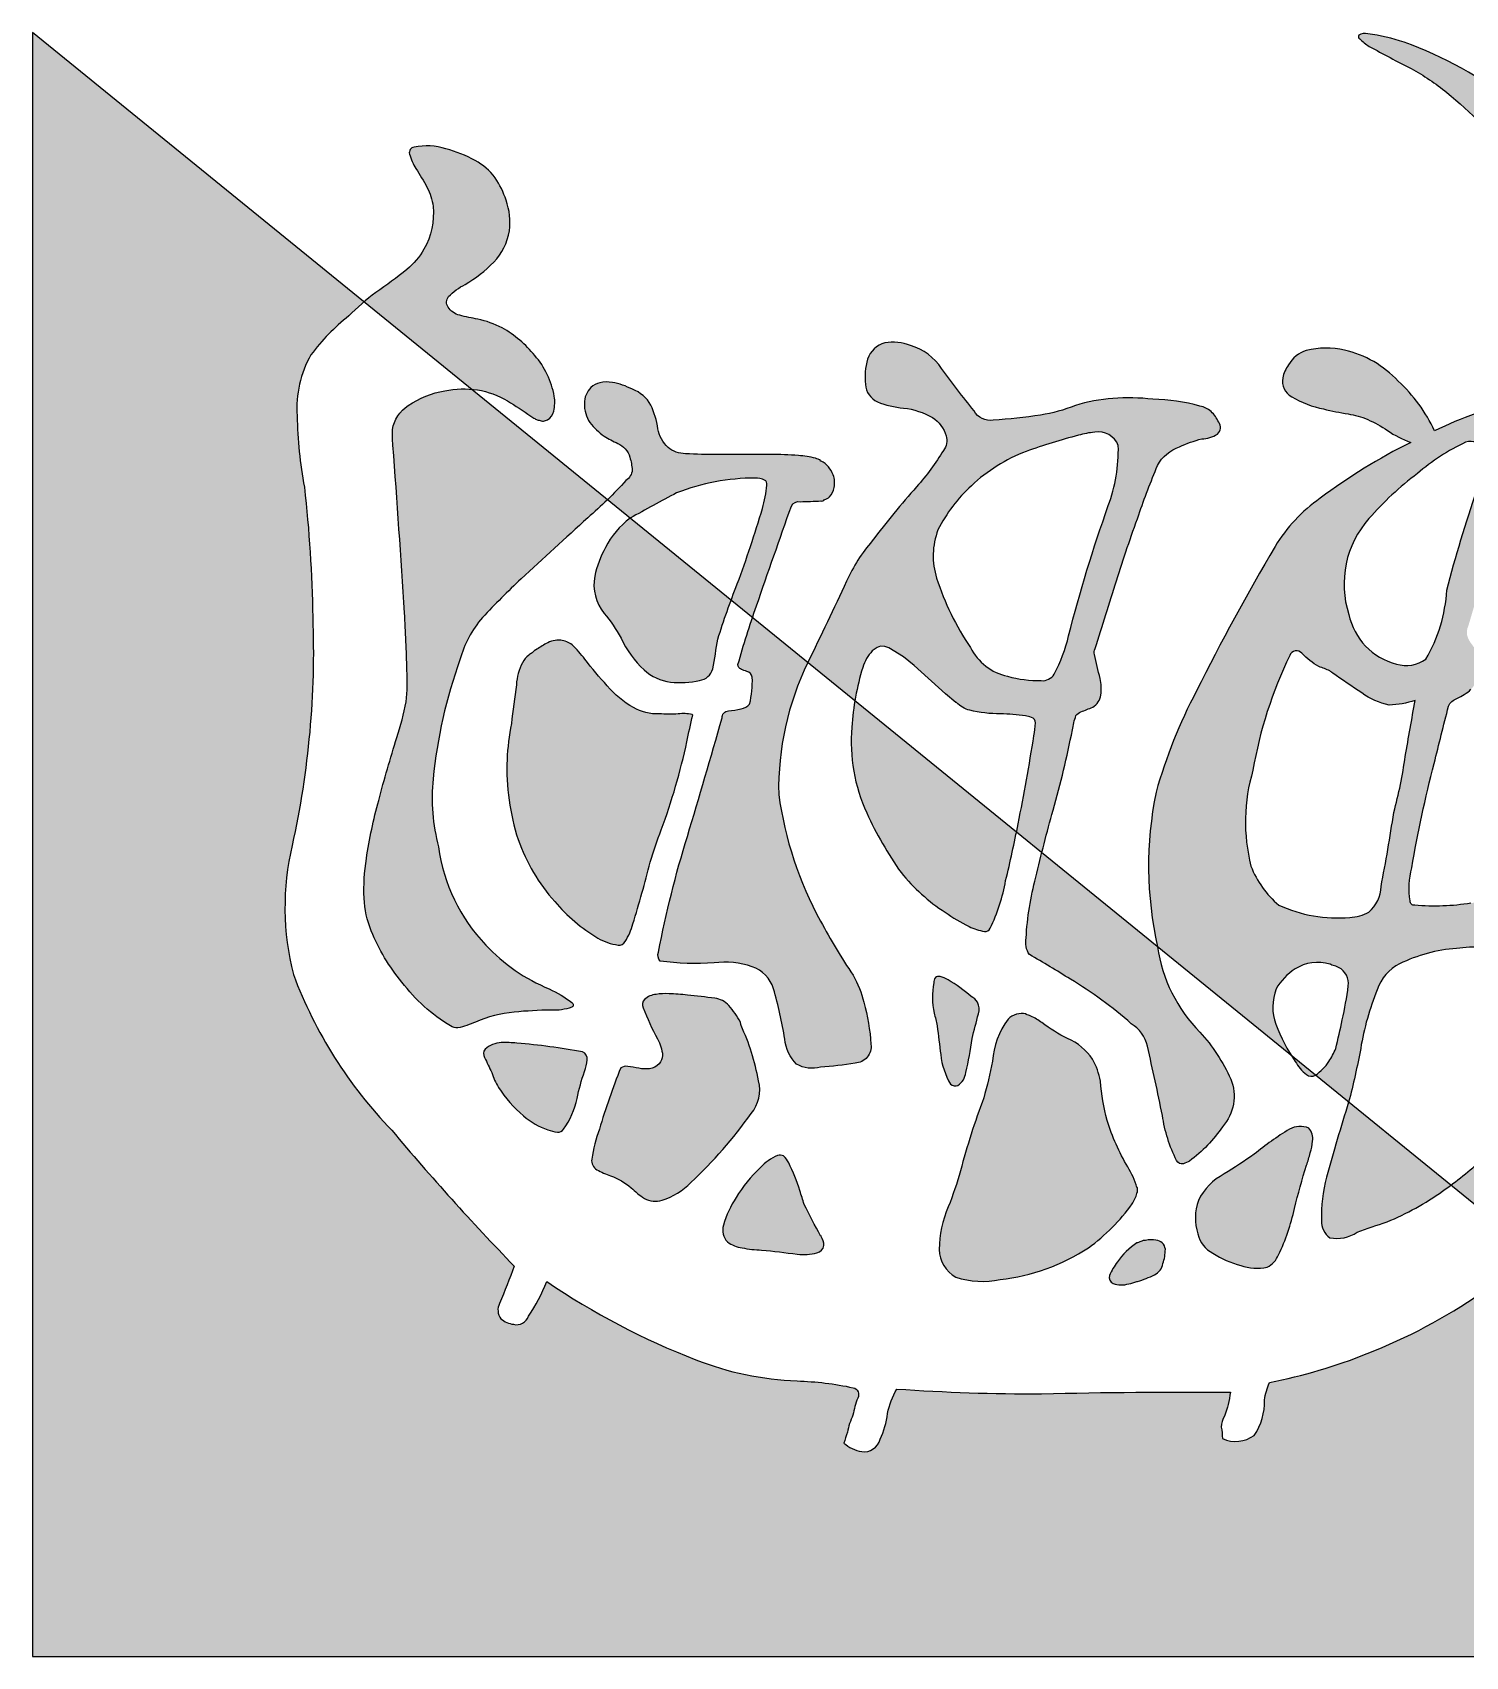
# Model space of a CAD drawing. Extents: x -336391 to 664021, y -458009 to -178412.
# Drawn here: x -118229 to -116334, y -327767 to -325620 of the extents above; entities that cross this region are included whole.
import ezdxf

# ---------------------------------------------------------------- set-up
doc = ezdxf.new("R2010")
doc.units = 0
doc.header["$LTSCALE"] = 1000
doc.header["$MEASUREMENT"] = 0
doc.layers.get('0').update_dxf_attribs({"linetype": 'CONTINUOUS'})

# ---------------------------------------------------------------- blocks, each defined once
blk = doc.blocks.new('TJAD_TK_LOGO')
for points in [[(0.30881, 0.23874, -0.055111), (0.29784, 0.21796, -0.399817), (0.28891, 0.21309, -0.15154), (0.28133, 0.2164, -0.301448), (0.28053, 0.2256, 0.010306), (0.2893, 0.24801, -0.01851), (0.21581, 0.32957, -0.103184), (0.1567, 0.4231, -0.120959), (0.15591, 0.5005, 0.063512), (0.16829, 0.63755, 0.024265), (0.16327, 0.7157, -0.039016), (0.15889, 0.75855, -0.148803), (0.16723, 0.79521, -0.063522), (0.18987, 0.8185, -0.021561), (0.19907, 0.82694), (0, 0.9887), (0, 0.01362), (1.2, 0.01362), (0.90146, 0.25621, -0.02734), (0.8698, 0.23178, -0.056811), (0.80151, 0.19546, -0.043653), (0.74279, 0.17808, 0.070224), (0.73982, 0.16763, -0.155586), (0.73364, 0.14639, -0.268078), (0.71452, 0.14446, 0.046034), (0.71379, 0.15138, -0.10837), (0.71572, 0.15799, 0.067272), (0.7193, 0.17228, 0.007869), (0.60595, 0.17138, -0.018474), (0.51903, 0.17421, 0.089356), (0.51345, 0.15953, -0.084297), (0.50899, 0.14409, -0.378712), (0.49792, 0.13661, -0.129516), (0.48718, 0.14176, 0.010082), (0.48935, 0.14827, -0.06366), (0.49267, 0.15853, -0.047427), (0.49601, 0.17002, 0.412458), (0.49282, 0.17498, 0.04646), (0.45909, 0.17906, -0.083304), (0.3984, 0.19177, -0.056916)], [(0.27751, 0.85143, 0.150805), (0.28636, 0.86957, 0.118181), (0.28441, 0.88799, 0.061251), (0.2779, 0.90147, 0.110829), (0.26583, 0.91177, 0.065976), (0.24825, 0.91883, 0.129921), (0.22866, 0.91972, 0.40681), (0.22638, 0.91568, 0.07663), (0.23027, 0.90699, -0.019502), (0.2369, 0.89583, -0.085799), (0.24059, 0.88429, -0.150999), (0.2351, 0.8585, -0.086307), (0.22482, 0.84645, -0.019332), (0.20624, 0.83258, 0.015742), (0.19907, 0.82694), (0.26358, 0.77452, -0.014783), (0.26722, 0.77416, -0.092021), (0.28522, 0.76746, -0.021612), (0.29918, 0.75832, 0.020501), (0.30164, 0.75688, -0.138406), (0.30203, 0.7565, -0.004327), (0.30424, 0.75585, 0.041521), (0.30683, 0.75531, 0.017006), (0.30936, 0.7562, 0.175362), (0.31267, 0.76017, 0.115175), (0.31332, 0.77033, 0.133458), (0.30164, 0.79475, 0.090138), (0.28204, 0.81134, 0.068529), (0.26743, 0.81655, -0.013934), (0.25656, 0.8189, -0.201719), (0.24956, 0.82386, -0.378426), (0.2504, 0.83067, -0.084166), (0.25976, 0.83735, 0.070184)], [(0.26358, 0.77452, 0.064867), (0.24764, 0.77356, 0.116531), (0.22564, 0.76465, 0.208218), (0.21612, 0.75027, 0.02194), (0.21639, 0.7413, -0.003556), (0.2234, 0.64021, -0.008585), (0.22488, 0.6059, -0.036626), (0.22439, 0.58687, -0.030322), (0.21876, 0.56539, 0.008639), (0.20789, 0.52766, 0.029199), (0.2005, 0.49266, 0.047639), (0.19913, 0.46887, 0.083135), (0.20315, 0.45005, 0.077424), (0.22183, 0.41851, 0.095524), (0.25141, 0.39201, 0.133345), (0.25545, 0.39098, 0.037671), (0.26604, 0.39454, -0.074764), (0.28922, 0.40054, -0.017227), (0.31149, 0.40175, 0.103318), (0.32378, 0.40341, 0.529251), (0.3243, 0.40595, 0.058891), (0.31031, 0.41444, -0.106556), (0.27218, 0.44078, -0.157893), (0.24386, 0.49967, -0.090292), (0.24061, 0.54064, -0.061166), (0.25669, 0.61208, -0.11155), (0.27017, 0.6374, -0.016825), (0.29343, 0.66062, -0.002917), (0.33345, 0.69727, 0.013927), (0.34524, 0.70817)], [(0.47364, 0.73138, 0.018572), (0.47324, 0.73138), (0.47324, 0.73177, 0.06936), (0.47026, 0.73301, 0.047212), (0.45997, 0.73467, 0.024282), (0.4431, 0.73524, -0.000753), (0.41152, 0.73527, -0.013374), (0.39207, 0.73577, -0.164458), (0.38166, 0.73956, -0.15617), (0.37553, 0.75078, 0.064833), (0.3714, 0.76502, 0.17195), (0.36026, 0.77445, 0.077232), (0.3482, 0.7786, 0.099365), (0.34071, 0.77841, 0.128164), (0.33538, 0.77557, 0.199677), (0.33139, 0.76596, 0.156287), (0.33478, 0.75448, 0.086381), (0.34338, 0.74635, 0.029794), (0.35144, 0.742, -0.218512), (0.3587, 0.73366, -0.050196), (0.36017, 0.72597, -0.223734), (0.35637, 0.71969, -0.013892), (0.34524, 0.70817), (0.3589, 0.69707, -0.00619), (0.3868, 0.71228, -0.093205), (0.43392, 0.72116, -0.103421), (0.43943, 0.72002, -0.384925), (0.44095, 0.71696, -0.045853), (0.43836, 0.70293, -0.014561), (0.42325, 0.65758, 0.006316), (0.41949, 0.64784), (0.43233, 0.63741, -0.003465), (0.43477, 0.64446, -0.002724), (0.45572, 0.70433, -0.338072), (0.4611, 0.70698, 0.005218), (0.47344, 0.70742, 0.309415), (0.47563, 0.7082, 0.132077), (0.4786, 0.70995, 0.147744), (0.48138, 0.71544, 0.135646), (0.48081, 0.72308, 0.18433)], [(0.75587, 0.3745, 0.010654), (0.75827, 0.37088, 0.091005), (0.76493, 0.36301, 0.311976), (0.77041, 0.3627)]]:
    blk.add_hatch(color=256).paths.add_polyline_path(points)
h = blk.add_hatch(color=256)
h.paths.add_polyline_path([(0.98153, 0.68792, -0.266995), (0.98813, 0.69093, -0.078548), (0.9944, 0.68874, -0.061401), (1.00138, 0.68467, -0.140506), (1.00722, 0.67556, -0.075077), (1.01003, 0.65327, -0.023792), (1.00836, 0.6201, 0.028581), (1.0066, 0.58471, 0.083513), (1.00864, 0.57165, 0.556873), (1.01421, 0.57089, 0.099876), (1.02756, 0.59631, 0.058859), (1.03485, 0.63327, 0.00868), (1.03644, 0.66024, -0.055868), (1.04534, 0.70969, 0.012909), (1.04885, 0.7191, 0.07627), (1.04822, 0.7339, 0.168287), (0.98312, 0.85603, 0.045812), (0.88953, 0.94607, 0.082299), (0.82362, 0.98292, 0.045024), (0.80189, 0.98789, 0.184323), (0.79642, 0.98715, 0.401214), (0.79695, 0.98491, 0.073894), (0.80272, 0.98033, 0.009968), (0.8278, 0.9671, -0.045085), (0.84926, 0.95264, -0.042435), (0.88951, 0.91327, -0.014659), (0.93263, 0.85945, -0.075958), (0.9793, 0.76654, 0.183281), (0.91893, 0.7042, 0.093166), (0.90534, 0.57742, 0.002645), (0.90486, 0.53878), (0.95013, 0.53878, -0.021718), (0.95089, 0.56136, -0.060902), (0.95146, 0.56342, -0.750169), (0.95342, 0.56331, -0.062141), (0.95602, 0.55848, -0.02804), (0.96202, 0.54063, -0.001207), (0.96254, 0.53878), (0.99875, 0.53878), (0.9978, 0.54178), (0.98642, 0.58089, -0.042759), (0.97107, 0.64831, -0.166183), (0.97571, 0.67999, -0.02967)])
h.paths.add_polyline_path([(0.92053, 0.74668, 0.337691), (0.92232, 0.75036, 0.234051), (0.91753, 0.7558, 0.085029), (0.89795, 0.76201, 0.109404), (0.86662, 0.75997, 0.027051), (0.84194, 0.74954, 0.096966), (0.82008, 0.77939, 0.147389), (0.78791, 0.79802, 0.110178), (0.76489, 0.79778, 0.193659), (0.75429, 0.78908, 0.105864), (0.75071, 0.78133, 0.322715), (0.75613, 0.77, 0.090222), (0.77528, 0.76266, 0.021428), (0.79001, 0.75965, -0.062248), (0.80177, 0.75632, -0.0489), (0.81361, 0.7497, 0.061445), (0.8276, 0.74258, 0.045204), (0.77322, 0.70902, 0.105153), (0.74613, 0.68006, 0.017534), (0.69896, 0.59333, 0.04727), (0.6765, 0.53878), (0.73106, 0.53878, -0.016538), (0.73288, 0.54572, -0.06987), (0.75491, 0.61468, -0.55525), (0.76226, 0.61595, 0.087068), (0.7725, 0.60804, 0.000587), (0.77903, 0.60542, 0.051645), (0.78073, 0.60412, 0.002312), (0.79818, 0.59213, 0.1078), (0.81474, 0.58486, 0.06971), (0.83018, 0.58762, -0.002349), (0.82427, 0.55401, -0.014725), (0.82174, 0.53878), (0.83889, 0.53878, -0.003665), (0.84166, 0.54984, -0.003176), (0.85029, 0.58417, -0.214328), (0.85535, 0.5888, 0.079005), (0.86378, 0.59434, 0.136284), (0.86891, 0.6041, 0.042038), (0.8698, 0.61006, 0.121208), (0.86854, 0.61485, 0.033156), (0.86369, 0.62212, -0.089896), (0.8614, 0.627, -0.153361), (0.86219, 0.63235, -0.00558), (0.87608, 0.67818, -0.02004), (0.89221, 0.72411, -0.10938), (0.89966, 0.73679, 0.024126), (0.91103, 0.74086, 0.094696)])
h.paths.add_polyline_path([(0.87086, 0.73654, -0.143663), (0.86737, 0.71407, 0.018808), (0.84927, 0.65381, -0.117601), (0.83672, 0.61238, -0.229986), (0.81907, 0.60951, -0.2857), (0.79045, 0.63932, -0.267121), (0.80254, 0.69681, -0.053371), (0.83161, 0.72385, -0.07094), (0.86058, 0.74263, -0.49062)], flags=16)
h = blk.add_hatch(color=256)
h.paths.add_polyline_path([(0.71231, 0.75474, 0.083086), (0.70775, 0.76113, 0.127732), (0.70105, 0.76438, 0.060999), (0.67272, 0.76847, 0.050289), (0.64876, 0.76895, 0.061315), (0.62626, 0.76472, -0.058239), (0.60533, 0.75898, -0.023274), (0.57689, 0.75591, -0.318074), (0.56537, 0.76155, -0.012807), (0.54594, 0.78699, 0.176594), (0.52729, 0.80068, 0.141446), (0.51177, 0.80231, 0.254042), (0.50146, 0.79258, 0.094349), (0.50017, 0.77737, 0.272202), (0.50735, 0.76686, 0.06938), (0.52305, 0.76321, -0.099001), (0.54048, 0.7575, -0.173209), (0.54859, 0.74674, -0.244282), (0.54702, 0.7377, -0.042049), (0.53093, 0.71594, 0.019533), (0.5043, 0.68347, 0.074328), (0.48889, 0.6592, -0.003717), (0.46557, 0.61039), (0.49384, 0.58742, -0.03259), (0.4985, 0.60731, -0.114709), (0.5043, 0.6174), (0.5072, 0.61949), (0.50912, 0.62019), (0.51176, 0.62006), (0.5142, 0.61928), (0.52307, 0.61377), (0.5294, 0.60854), (0.5482, 0.59153), (0.55446, 0.58648), (0.55487, 0.58648, 0.137325), (0.56278, 0.58171, 0.052206), (0.58124, 0.57954, -0.039081), (0.59627, 0.57837, -0.061234), (0.59984, 0.57749, -0.389955), (0.60223, 0.57411, -0.015439), (0.60137, 0.56646, -0.009793), (0.59185, 0.51352, -0.001555), (0.59086, 0.50859), (0.60608, 0.49622, -0.005675), (0.61285, 0.52176, 0.021764), (0.62441, 0.5699, -0.037231), (0.62655, 0.57851, -0.166808), (0.62959, 0.58077, 0.014415), (0.63662, 0.58366, 0.232872), (0.64151, 0.59091, 0.087887), (0.64103, 0.60088, 0.002273), (0.63776, 0.6149, -0.178357), (0.63811, 0.61878, -0.001216), (0.65094, 0.65955, -0.011476), (0.66433, 0.69914, -0.017032), (0.67558, 0.72876, -0.192629), (0.68878, 0.73991, -0.05264), (0.70213, 0.74467, 0.121865), (0.71153, 0.74752, 0.384919)])
h.paths.add_polyline_path([(0.59667, 0.73717, -0.021509), (0.62812, 0.74683, -0.053885), (0.63782, 0.74867, -0.363115), (0.65201, 0.74065, -0.093078), (0.64601, 0.70461, 0.023125), (0.62215, 0.62649, -0.067346), (0.61348, 0.60341, -0.278742), (0.60573, 0.59952, -0.067064), (0.58551, 0.60213, -0.223721), (0.56317, 0.61941, -0.070697), (0.54298, 0.66087, -0.171192), (0.54372, 0.69003, -0.090372), (0.5638, 0.71659, -0.097027)], flags=16)
h = blk.add_hatch(color=256)
h.paths.add_polyline_path([(0.41949, 0.64784), (0.3589, 0.69707, 0.122439), (0.34409, 0.67942, 0.077208), (0.33764, 0.66218, 0.221374), (0.34315, 0.64015, -0.044103), (0.3534, 0.62512, 0.092474), (0.36728, 0.60594, 0.149827), (0.38303, 0.59867, 0.078107), (0.40063, 0.59962, 0.300992), (0.40848, 0.60661, 0.003448), (0.41157, 0.62444, -0.014936)])
h.paths.add_polyline_path([(0.44808, 0.53122, -0.118411), (0.46557, 0.61039), (0.43233, 0.63741, 0.013731), (0.42363, 0.60913, 0.354128), (0.42552, 0.60656, 0.149403), (0.42546, 0.60619, -0.033756), (0.42898, 0.6051, -0.301225), (0.43223, 0.60156, -0.067966), (0.43064, 0.58533, -0.155357), (0.42546, 0.58262, -0.0383), (0.41755, 0.58134, 0.394404), (0.41409, 0.57711, -0.002997), (0.39326, 0.50605, 0.027314), (0.37589, 0.43656, 0.262389), (0.37689, 0.43116, 0.054171), (0.40932, 0.43007, -0.120269), (0.4322, 0.42777, -0.238212), (0.44497, 0.41454, -0.030328), (0.45179, 0.38432, 0.177342), (0.45886, 0.36921, 0.189169), (0.47324, 0.36741, 0.024901), (0.49406, 0.36988, 0.43233), (0.50349, 0.38118, 0.054023), (0.49916, 0.40643, 0.072563), (0.49275, 0.42266, -0.024272), (0.47324, 0.45512, -0.09052)])
h.paths.add_polyline_path([(0.59086, 0.50859), (0.49384, 0.58742, 0.02545), (0.49203, 0.57157, 0.128799), (0.50092, 0.52013, 0.044216), (0.52156, 0.48427, 0.076323), (0.54802, 0.46043, 0.034366), (0.56241, 0.45192, 0.076032), (0.57215, 0.44892, 0.341488), (0.57502, 0.45086, 0.069217), (0.58437, 0.47946, 0.009229)])
h.paths.add_polyline_path([(0.60608, 0.49622, 0.003269), (0.60244, 0.48144, 0.051211), (0.59667, 0.44508, 0.204101), (0.59866, 0.43503, -0.011598), (0.62322, 0.42028, -0.044991), (0.65981, 0.39357, -0.200983), (0.66948, 0.3801, -0.006426), (0.67851, 0.33848, 0.079721), (0.68706, 0.31122, 0.326464), (0.69069, 0.30944, 0.087838), (0.69475, 0.3111, 0.087656), (0.71457, 0.33173, 0.286319), (0.71957, 0.36033, 0.076349), (0.70105, 0.38851, -0.160397), (0.67555, 0.43977), (0.67555, 0.43977)])
h.paths.add_polyline_path([(0.85172, 0.29663), (0.79032, 0.34652, 0.007087), (0.77694, 0.30133, 0.070922), (0.77407, 0.2754, 0.248353), (0.77903, 0.26501, 0.199635), (0.79542, 0.26842, -0.006886), (0.81337, 0.27458, 0.05678), (0.84674, 0.29305, 0.006803)])
h = blk.add_hatch(color=256)
h.paths.add_polyline_path([(0.39298, 0.56288, -0.011586), (0.39651, 0.57872, 0.253288), (0.39609, 0.57912, 0.095247), (0.38777, 0.57952, -0.0106), (0.37632, 0.57954, -0.133876), (0.36083, 0.58333, -0.082431), (0.34513, 0.59637, -0.01622), (0.3317, 0.61239, 0.042319), (0.32398, 0.62104, 0.140851), (0.31718, 0.6238, 0.145933), (0.30849, 0.62181, 0.038492), (0.30203, 0.61778), (0.30164, 0.61778, 0.000616), (0.30004, 0.61624, 0.032553), (0.29794, 0.61476, 0.095329), (0.29416, 0.61031, 0.096767), (0.29055, 0.59711, -0.001525), (0.28756, 0.57372, 0.034244), (0.28495, 0.55216, 0.085899), (0.29164, 0.50407, 0.097395), (0.31369, 0.46688, 0.083463), (0.33947, 0.44499, 0.098864), (0.35167, 0.44075, 0.30663), (0.35588, 0.44296, 0.075685), (0.36058, 0.45346, 0.009946), (0.37099, 0.49055, -0.023424), (0.37758, 0.50994, 0.034776)])
h.paths.add_polyline_path([(0.3331, 0.37231, 0.321528), (0.3303, 0.37668, 0.021484), (0.29091, 0.38197, 0.022843), (0.28153, 0.38219, 0.102534), (0.27629, 0.38098, 0.130045), (0.27175, 0.37827, 0.267367), (0.27121, 0.37365, -0.005872), (0.27575, 0.36426, 0.058515), (0.27984, 0.35535, 0.081344), (0.29489, 0.33829, 0.099387), (0.30948, 0.32982, 0.035917), (0.31517, 0.32838, 0.245908), (0.31849, 0.32969, 0.105203), (0.32705, 0.34863, -0.034055), (0.33157, 0.36525, 0.056891)])
h.paths.add_polyline_path([(0.43149, 0.33956, 0.245812), (0.43596, 0.35932, 0.065072), (0.42546, 0.39252, 0.134826), (0.42532, 0.39341, -0.114996), (0.42507, 0.39445, 0.061748), (0.41817, 0.40452, 0.16919), (0.40987, 0.40881, 0.009694), (0.39324, 0.41075, 0.017654), (0.38225, 0.41158, 0.044621), (0.37446, 0.41117, 0.15913), (0.3675, 0.40816, 0.263058), (0.36656, 0.40359, 0.037983), (0.37536, 0.38448, -0.091013), (0.3784, 0.37451, -0.183458), (0.37626, 0.36955, -0.186991), (0.37046, 0.36655, -0.076588), (0.36384, 0.36684, 0.012233), (0.35705, 0.36796, 0.175338), (0.35325, 0.36704, 0.023216), (0.34041, 0.33025, 0.04069), (0.33579, 0.31226, 0.28537), (0.33894, 0.30592, 0.048651), (0.34716, 0.3023, -0.083296), (0.35948, 0.29511, 0.044689), (0.36743, 0.28865, 0.196761), (0.37812, 0.28761, 0.127879), (0.39536, 0.29822, 0.050671)])
h.paths.add_polyline_path([(0.46329, 0.2851, 0.013244), (0.46082, 0.29332, 0.042352), (0.45379, 0.3106, 0.086452), (0.45099, 0.31417, 0.181931), (0.44745, 0.31441, 0.105167), (0.43698, 0.30711, 0.063777), (0.42247, 0.28924, 0.079039), (0.415, 0.27261, 0.295118), (0.41732, 0.26256, 0.12746), (0.42616, 0.25903, 0.051219), (0.43781, 0.25767, -0.006938), (0.45921, 0.25516, 0.101871), (0.47163, 0.25608, 0.282022), (0.47528, 0.26043, 0.127329), (0.47342, 0.26615), (0.47324, 0.26617, -0.004335)])
h.paths.add_polyline_path([(0.65773, 0.30757, -0.058552), (0.64526, 0.33545, -0.043685), (0.64123, 0.35906, 0.088622), (0.63652, 0.37217, 0.151789), (0.62153, 0.38461, -0.046532), (0.60616, 0.39422, 0.04555), (0.59946, 0.39812, 0.043142), (0.59667, 0.39909), (0.59662, 0.39943, 0.251715), (0.58578, 0.3963, 0.137334), (0.57638, 0.37097, -0.022108), (0.5712, 0.34903, 0.025269), (0.55725, 0.3052, -0.028381), (0.5499, 0.28365, 0.095667), (0.54441, 0.25802, 0.266705), (0.55446, 0.24144, 0.133638), (0.58108, 0.23989, 0.117773), (0.63413, 0.25903, 0.081266), (0.6603, 0.28537, 0.080524), (0.66316, 0.29168), (0.66319, 0.29201), (0.66356, 0.29245), (0.66356, 0.29515), (0.66321, 0.2952, 0.059624)])
h.paths.add_polyline_path([(0.56752, 0.40642, 0.121011), (0.56362, 0.4099, 0.051248), (0.54975, 0.41983, 0.077555), (0.54474, 0.42191, 0.238499), (0.54217, 0.42122, 0.167798), (0.54117, 0.41812, 0.09655), (0.54142, 0.39991, -0.014406), (0.54326, 0.39228, -0.00033), (0.54537, 0.37499, 0.1059), (0.55129, 0.35727, 0.313865), (0.55571, 0.35651, 0.231713), (0.56042, 0.3643, 0.026659), (0.56425, 0.3846, -0.007425), (0.56811, 0.3998, 0.16995)])
h.paths.add_polyline_path([(0.67879, 0.2495, 0.082015), (0.68025, 0.25815, 0.360369), (0.67463, 0.26361, 0.094324), (0.66834, 0.26347, 0.109868), (0.66575, 0.26291, -0.017853), (0.66356, 0.26192), (0.66316, 0.26192, 0.095638), (0.65151, 0.25063, 0.069381), (0.6467, 0.24232, 0.391778), (0.64887, 0.23761, 0.16265), (0.65837, 0.23739, 0.029698), (0.66316, 0.23874), (0.66356, 0.23874, 0.027865), (0.67377, 0.24274, 0.232972)])
h.paths.add_polyline_path([(0.76506, 0.30864, -0.00792), (0.76628, 0.31215, -0.04061), (0.76731, 0.31606, 0.057732), (0.76861, 0.32303, 0.231089), (0.76638, 0.33089, 0.223752), (0.75475, 0.33022, 0.032861), (0.73364, 0.31524, -0.012035), (0.7156, 0.30332, 0.160241), (0.70008, 0.28743, 0.160304), (0.69979, 0.26733, 0.221951), (0.70875, 0.25572, 0.080228), (0.72553, 0.24841, 0.124433), (0.74142, 0.2473, 0.177577), (0.74822, 0.25479, 0.06059), (0.75776, 0.28264, -0.013372)])
h = blk.add_hatch(color=256)
h.paths.add_polyline_path([(0.95165, 0.49978, -0.00262), (0.95055, 0.52649, -0.01182), (0.95013, 0.53878), (0.90486, 0.53878, 0.006126), (0.9053, 0.44927, 0.002492), (0.90604, 0.41223, 0.048247), (0.88734, 0.45973, 0.065909), (0.88313, 0.46537, 0.224936), (0.87748, 0.46702, 0.038284), (0.86378, 0.46594, -0.06616), (0.82999, 0.46477, -0.485088), (0.82725, 0.46723, -0.101913), (0.82819, 0.48716, -0.016956), (0.83889, 0.53878), (0.82174, 0.53878, -0.017973), (0.81743, 0.52044, -0.010562), (0.80977, 0.47589, -0.208845), (0.80252, 0.46053, -0.11949), (0.79103, 0.45739, -0.131776), (0.74837, 0.46477, -0.127624), (0.73166, 0.48816, -0.118385), (0.73106, 0.53878), (0.6765, 0.53878, 0.005191), (0.67468, 0.53255, 0.105733), (0.67555, 0.43977), (0.71814, 0.40516), (0.74484, 0.40516, -0.078177), (0.7468, 0.4144, -0.129583), (0.75821, 0.42642, -0.224047), (0.77903, 0.42923, -0.071036), (0.77967, 0.42917, 0.101063), (0.78101, 0.42848, -0.019588), (0.78261, 0.42807, -0.023828), (0.7843, 0.42737, -0.322257), (0.79011, 0.4162, -0.013384), (0.78838, 0.40516), (0.80422, 0.40516, -0.014271), (0.80752, 0.41398, -0.194353), (0.82093, 0.42954, -0.094044), (0.85505, 0.43878, -0.035175), (0.87066, 0.43961, -0.177154), (0.88018, 0.43221, -0.054292), (0.89341, 0.40516), (0.94814, 0.40516, 0.016129), (0.95062, 0.41669, 0.043741), (0.95294, 0.46025, 0.012835)])
h.paths.add_polyline_path([(1.02116, 0.45775), (1.011, 0.50008), (0.99875, 0.53878), (0.96254, 0.53878, -0.013434), (0.9677, 0.51803, -0.01242), (0.97163, 0.49805, -0.017255), (0.97422, 0.47911, -0.024091), (0.97396, 0.43337, -0.03797), (0.97092, 0.40516), (1.01219, 0.40516, 0.01383), (1.01871, 0.42729, 0.116879)])
h.paths.add_polyline_path([(0.96673, 0.31904, 0.068823), (0.99247, 0.3556, 0.031999), (1.01219, 0.40516), (0.97092, 0.40516, -0.002893), (0.97051, 0.40304, -0.072675), (0.96028, 0.37461, -0.038888), (0.94768, 0.35515, -0.02059), (0.92877, 0.33208, -0.114728), (0.92325, 0.32608, -0.052839), (0.91361, 0.31981), (0.91099, 0.31887), (0.90877, 0.31897), (0.90872, 0.322), (0.91442, 0.33427), (0.91838, 0.34074), (0.93277, 0.36309), (0.94147, 0.38286), (0.94147, 0.38402, 0.030329), (0.94814, 0.40516), (0.89341, 0.40516, -0.019139), (0.89663, 0.39502, -0.131139), (0.90104, 0.37053, -0.068706), (0.8883, 0.3366, -0.106182), (0.87049, 0.31215, -0.027075), (0.85172, 0.29663), (0.90146, 0.25621, 0.015633), (0.9183, 0.27168, -0.009266)])
h = blk.add_hatch(color=256)
h.paths.add_polyline_path([(0.79754, 0.37873, -0.041396), (0.80422, 0.40516), (0.78838, 0.40516, -0.011453), (0.78643, 0.3958, -0.01007), (0.78261, 0.37861, -0.034546), (0.7785, 0.37083, -0.087737), (0.77041, 0.3627), (0.79032, 0.34652), (0.79032, 0.34652, 0.020125)])
h.paths.add_polyline_path([(0.74484, 0.40516), (0.71814, 0.40516), (0.75587, 0.3745, -0.051476), (0.74658, 0.39329, -0.099669)])
blk.add_lwpolyline([(0, 0.9887), (0, 0.01362), (1.2, 0.01362)], close=True)
for points in [[(0.88953, 0.94607, 0.082299), (0.82362, 0.98292, 0.045024), (0.80189, 0.98789, 0.184323), (0.79642, 0.98715, 0.401214), (0.79695, 0.98491, 0.073894), (0.80272, 0.98033, 0.009968), (0.8278, 0.9671, -0.045085), (0.84926, 0.95264, -0.042435), (0.88951, 0.91327, -0.014659)], [(0.86378, 0.46594, -0.06616), (0.82999, 0.46477, -0.485088), (0.82725, 0.46723, -0.101913), (0.82819, 0.48716, -0.020622), (0.84166, 0.54984, -0.003176), (0.85029, 0.58417, -0.214328), (0.85535, 0.5888, 0.079005), (0.86378, 0.59434, 0.136284)], [(0.86662, 0.75997, 0.027051), (0.84194, 0.74954, 0.096966), (0.82008, 0.77939, 0.147389), (0.78791, 0.79802, 0.110178), (0.76489, 0.79778, 0.193659), (0.75429, 0.78908, 0.105864), (0.75071, 0.78133, 0.322715), (0.75613, 0.77, 0.090222), (0.77528, 0.76266, 0.021428), (0.79001, 0.75965, -0.062248), (0.80177, 0.75632, -0.0489), (0.81361, 0.7497, 0.061445), (0.8276, 0.74258, 0.045204), (0.77322, 0.70902, 0.105153), (0.74613, 0.68006, 0.017534), (0.69896, 0.59333, 0.052474), (0.67468, 0.53255, 0.105733), (0.67555, 0.43977, 0.160397), (0.70105, 0.38851, -0.076349), (0.71957, 0.36033, -0.286319), (0.71457, 0.33173, -0.087656), (0.69475, 0.3111, -0.08033), (0.69106, 0.30952, -0.368951), (0.68699, 0.31135, -0.079318), (0.67851, 0.33848, 0.006426), (0.66948, 0.3801, 0.200983), (0.65981, 0.39357, 0.044991), (0.62322, 0.42028, 0.011598), (0.59866, 0.43503, -0.204101), (0.59667, 0.44508, -0.051211), (0.60244, 0.48144, -0.008944), (0.61285, 0.52176, 0.021764), (0.62441, 0.5699, -0.037231), (0.62655, 0.57851, -0.166808), (0.62959, 0.58077, 0.014415), (0.63662, 0.58366, 0.232872), (0.64151, 0.59091, 0.087887), (0.64103, 0.60088, 0.002324), (0.63768, 0.61522, -0.163549), (0.63811, 0.61878, -0.001216), (0.65094, 0.65955, -0.011476), (0.66433, 0.69914, -0.017032), (0.67558, 0.72876, -0.192629), (0.68878, 0.73991, -0.05264), (0.70213, 0.74467, 0.121865), (0.71153, 0.74752, 0.384919), (0.71231, 0.75474, 0.083086), (0.70775, 0.76113, 0.127732), (0.70105, 0.76438, 0.060999), (0.67272, 0.76847, 0.050289), (0.64876, 0.76895, 0.061315), (0.62626, 0.76472, -0.058239), (0.60533, 0.75898, -0.023274), (0.57689, 0.75591, -0.318074), (0.56537, 0.76155, -0.012807), (0.54594, 0.78699, 0.176594), (0.52729, 0.80068, 0.141446), (0.51177, 0.80231, 0.254042), (0.50146, 0.79258, 0.094349), (0.50017, 0.77737, 0.272202), (0.50735, 0.76686, 0.06938), (0.52305, 0.76321, -0.099001), (0.54048, 0.7575, -0.176084), (0.54865, 0.74652, -0.238335), (0.54702, 0.7377, -0.042049), (0.53093, 0.71594, 0.019533), (0.5043, 0.68347, 0.074328), (0.48889, 0.6592, -0.003717), (0.46557, 0.61039, 0.118412), (0.44808, 0.53122, 0.09052), (0.47324, 0.45512, 0.024272), (0.49275, 0.42266, -0.072563), (0.49916, 0.40643, -0.054023), (0.50349, 0.38118, -0.43233), (0.49406, 0.36988, -0.024901), (0.47324, 0.36741, -0.189169), (0.45886, 0.36921, -0.177342), (0.45179, 0.38432, 0.030328), (0.44497, 0.41454, 0.238212), (0.4322, 0.42777, 0.120269), (0.40932, 0.43007, -0.054171), (0.37689, 0.43116, -0.262389), (0.37589, 0.43656, -0.027314), (0.39326, 0.50605, 0.002997), (0.41409, 0.57711, -0.42145), (0.41792, 0.58137, 0.036527), (0.42546, 0.58262, 0.155357), (0.43064, 0.58533, 0.067966), (0.43223, 0.60156, 0.301225), (0.42898, 0.6051, 0.033756), (0.42546, 0.60619, -0.149403), (0.42552, 0.60656, -0.354128), (0.42363, 0.60913, -0.017197), (0.43477, 0.64446, -0.010154), (0.43477, 0.64446, -0.002724), (0.45572, 0.70433, -0.338072), (0.4611, 0.70698, 0.005218), (0.47344, 0.70742, 0.309415), (0.47563, 0.7082, 0.132077), (0.4786, 0.70995, 0.147744), (0.48138, 0.71544, 0.135646), (0.48081, 0.72308, 0.18433), (0.47364, 0.73138, 0.018572), (0.47324, 0.73138), (0.47324, 0.73177, 0.071117), (0.47018, 0.73303, 0.046841), (0.45997, 0.73467, 0.024282), (0.4431, 0.73524, -0.000753), (0.41152, 0.73527, -0.013374), (0.39207, 0.73577, -0.164458), (0.38166, 0.73956, -0.15617), (0.37553, 0.75078, 0.064833), (0.3714, 0.76502, 0.17195), (0.36026, 0.77445, 0.077232), (0.3482, 0.7786, 0.099365), (0.34071, 0.77841, 0.128164), (0.33538, 0.77557, 0.199677), (0.33139, 0.76596, 0.156287), (0.33478, 0.75448, 0.086381), (0.34338, 0.74635, 0.029794), (0.35144, 0.742, -0.218512), (0.3587, 0.73366, -0.050196), (0.36017, 0.72597, -0.223734), (0.35637, 0.71969, -0.027824), (0.33345, 0.69727, 0.002917), (0.29343, 0.66062, 0.016825), (0.27017, 0.6374, 0.11155), (0.25669, 0.61208, 0.061166), (0.24061, 0.54064, 0.090292), (0.24386, 0.49967, 0.157893), (0.27218, 0.44078, 0.106556), (0.31031, 0.41444, -0.057352), (0.32396, 0.40621, -0.620281), (0.32378, 0.40341, -0.103318), (0.31149, 0.40175, 0.017227), (0.28922, 0.40054, 0.074764), (0.26604, 0.39454, -0.037671), (0.25545, 0.39098, -0.146442), (0.25106, 0.39222, -0.094541), (0.22183, 0.41851, -0.075684), (0.20346, 0.44929, -0.086697), (0.19913, 0.46887, -0.047639), (0.2005, 0.49266, -0.029199), (0.20789, 0.52766, -0.008639), (0.21876, 0.56539, 0.030322), (0.22439, 0.58687, 0.036626), (0.22488, 0.6059, 0.008585), (0.2234, 0.64021, 0.003541), (0.21643, 0.74089, -0.022961), (0.21612, 0.75027, -0.208218), (0.22564, 0.76465, -0.116531), (0.24764, 0.77356, -0.079727), (0.26722, 0.77416, -0.092021), (0.28522, 0.76746, -0.021612), (0.29918, 0.75832, 0.020501), (0.30164, 0.75688, -0.138406), (0.30203, 0.7565, -0.004327), (0.30424, 0.75585, 0.041521), (0.30683, 0.75531, 0.017006), (0.30936, 0.7562, 0.218913), (0.313, 0.76139, 0.100805), (0.31332, 0.77033, 0.133458), (0.30164, 0.79475, 0.090138), (0.28204, 0.81134, 0.068529), (0.26743, 0.81655, -0.013934), (0.25656, 0.8189, -0.201719), (0.24956, 0.82386, -0.33618), (0.24986, 0.83011, -0.089843), (0.25976, 0.83735, 0.067656), (0.27695, 0.85084, 0.15691), (0.28636, 0.86957, 0.118181), (0.28441, 0.88799, 0.061251), (0.2779, 0.90147, 0.110829), (0.26583, 0.91177, 0.065976), (0.24825, 0.91883, 0.126476), (0.22917, 0.91983, 0.453262), (0.22638, 0.91568, 0.07663), (0.23027, 0.90699, -0.019502), (0.2369, 0.89583, -0.085799), (0.24059, 0.88429, -0.150999), (0.2351, 0.8585, -0.086307), (0.22482, 0.84645, -0.019332), (0.20624, 0.83258, 0.037315), (0.18987, 0.8185, 0.063522), (0.16723, 0.79521, 0.148803), (0.15889, 0.75855, 0.039016), (0.16327, 0.7157, -0.024265), (0.16829, 0.63755, -0.063512), (0.15591, 0.5005, 0.120959), (0.1567, 0.4231, 0.103184), (0.21581, 0.32957, 0.01851), (0.2893, 0.24801, -0.010306), (0.28053, 0.2256, 0.301448), (0.28133, 0.2164, 0.15154), (0.28891, 0.21309, 0.399817), (0.29784, 0.21796, 0.055111), (0.30881, 0.23874, 0.056916), (0.3984, 0.19177, 0.083304), (0.45909, 0.17906, -0.046418), (0.49278, 0.17499, -0.509372), (0.49554, 0.1688, 0.042269), (0.49267, 0.15853, 0.06366), (0.48935, 0.14827, -0.010082), (0.48718, 0.14176, 0.129516), (0.49792, 0.13661, 0.378712), (0.50899, 0.14409, 0.084297), (0.51345, 0.15953, -0.089356), (0.51903, 0.17421, 0.018474), (0.60595, 0.17138, -0.007869), (0.7193, 0.17228, -0.067272), (0.71572, 0.15799, 0.10837), (0.71379, 0.15138, -0.046034), (0.71452, 0.14446, 0.268078), (0.73364, 0.14639, 0.155586), (0.73982, 0.16763, -0.070224), (0.74279, 0.17808, 0.043653), (0.80151, 0.19546, 0.056811), (0.8698, 0.23178, 0.042991)], [(0.62812, 0.74683, 0.021509), (0.59667, 0.73717, 0.097027), (0.5638, 0.71659, 0.090372), (0.54372, 0.69003, 0.169889), (0.54292, 0.66108, 0.071038), (0.56317, 0.61941, 0.223721), (0.58551, 0.60213, 0.067064), (0.60573, 0.59952, 0.278742), (0.61348, 0.60341, 0.067346), (0.62215, 0.62649, -0.023125), (0.64601, 0.70461, 0.093078), (0.65201, 0.74065, 0.363115), (0.63782, 0.74867, 0.053885), (0.62812, 0.74683, 6.810958)], [(0.86058, 0.74263, 0.07094), (0.83161, 0.72385, 0.053371), (0.80254, 0.69681, 0.267121), (0.79045, 0.63932, 0.2857), (0.81907, 0.60951, 0.229986), (0.83672, 0.61238, 0.117601), (0.84927, 0.65381, -0.018808), (0.86737, 0.71407, 0.14456), (0.87084, 0.73668, 0.484806), (0.86058, 0.74263, 5.237074)], [(0.43394, 0.72116, 0.093231), (0.3868, 0.71228, 0.00619), (0.3589, 0.69707, 0.122439), (0.34409, 0.67942, 0.077208), (0.33764, 0.66218, 0.223971), (0.34331, 0.63994, -0.043458), (0.3534, 0.62512, 0.092474), (0.36728, 0.60594, 0.149827), (0.38303, 0.59867, 0.078107), (0.40063, 0.59962, 0.300992), (0.40848, 0.60661, 0.003448), (0.41157, 0.62444, -0.021253), (0.42325, 0.65758, 0.014561), (0.43836, 0.70293, 0.045853), (0.44095, 0.71696, 0.360509), (0.43963, 0.71993, 0.107188), (0.43394, 0.72116, -16745.559379)], [(0.39606, 0.57912, 0.094892), (0.38777, 0.57952, -0.0106), (0.37632, 0.57954, -0.133876), (0.36083, 0.58333, -0.082431), (0.34513, 0.59637, -0.01622), (0.3317, 0.61239, 0.042319), (0.32398, 0.62104, 0.140851), (0.31718, 0.6238, 0.145933), (0.30849, 0.62181, 0.038492), (0.30203, 0.61778), (0.30164, 0.61778, 0.000616), (0.30004, 0.61624, 0.031804), (0.29799, 0.6148, 0.096292), (0.29416, 0.61031, 0.096767), (0.29055, 0.59711, -0.001525), (0.28756, 0.57372, 0.034244), (0.28495, 0.55216, 0.085899), (0.29164, 0.50407, 0.097395), (0.31369, 0.46688, 0.083463), (0.33947, 0.44499, 0.098864), (0.35167, 0.44075, 0.30663), (0.35588, 0.44296, 0.075685), (0.36058, 0.45346, 0.009946), (0.37099, 0.49055, -0.023424), (0.37758, 0.50994, 0.034776), (0.39298, 0.56288, -0.011586), (0.39651, 0.57872, 0.266953), (0.39606, 0.57912, -9.367818)], [(0.59627, 0.57837, 0.039081), (0.58124, 0.57954, -0.052206), (0.56278, 0.58171, -0.137325), (0.55487, 0.58648), (0.55446, 0.58648), (0.5482, 0.59153), (0.5294, 0.60854), (0.52307, 0.61377), (0.5142, 0.61928), (0.51176, 0.62006), (0.50912, 0.62019), (0.5072, 0.61949), (0.5043, 0.6174, 0.11368), (0.49853, 0.60741, 0.058255), (0.49203, 0.57157, 0.128799), (0.50092, 0.52013, 0.044216), (0.52156, 0.48427, 0.076323), (0.54802, 0.46043, 0.034366), (0.56241, 0.45192, 0.072238), (0.57165, 0.449, 0.392565), (0.57502, 0.45086, 0.069217), (0.58437, 0.47946, 0.010784), (0.59185, 0.51352, 0.009793), (0.60137, 0.56646, 0.015439), (0.60223, 0.57411, 0.389955), (0.59984, 0.57749, 0.061234), (0.59627, 0.57837, -16.613237)], [(0.83018, 0.58762, -0.06971), (0.81474, 0.58486, -0.1078), (0.79818, 0.59213, -0.002312), (0.78073, 0.60412, -0.051645), (0.77903, 0.60542, -0.000587), (0.7725, 0.60804, -0.087068), (0.76226, 0.61595, 0.55525), (0.75491, 0.61468, 0.06987), (0.73288, 0.54572, 0.135187), (0.73166, 0.48816, 0.127624), (0.74837, 0.46477, 0.131776), (0.79103, 0.45739, 0.11949), (0.80252, 0.46053, 0.208845), (0.80977, 0.47589, 0.010562), (0.81743, 0.52044, 0.032706), (0.82427, 0.55401, 0.002349), (0.83018, 0.58762, 0.084937)], [(0.80752, 0.41398, 0.0557), (0.79754, 0.37873, -0.020125), (0.79032, 0.34652, 0.007087), (0.77694, 0.30133, 0.070922), (0.77407, 0.2754, 0.248353), (0.77903, 0.26501, 0.199635), (0.79542, 0.26842, -0.006886), (0.81337, 0.27458, 0.05678), (0.84674, 0.29305, 0.033884), (0.87049, 0.31215, 0.106182), (0.8883, 0.3366, 0.068706), (0.90104, 0.37053, 0.131139), (0.89663, 0.39502, 0.073508), (0.88018, 0.43221, 0.177154), (0.87066, 0.43961, 0.035175), (0.85505, 0.43878, 0.094044), (0.82093, 0.42954, 0.194353), (0.80752, 0.41398, 1.395504)], [(0.77902, 0.42923, 0.224008), (0.75821, 0.42642, 0.129583), (0.7468, 0.4144, 0.179243), (0.74658, 0.39329, 0.062164), (0.75827, 0.37088, 0.091005), (0.76493, 0.36301, 0.312007), (0.77041, 0.3627, 0.087732), (0.7785, 0.37083, 0.034546), (0.78261, 0.37861, 0.01007), (0.78643, 0.3958, 0.02484), (0.79011, 0.4162, 0.322257), (0.7843, 0.42737, 0.023828), (0.78261, 0.42807, 0.019588), (0.78101, 0.42848, -0.101063), (0.77967, 0.42917, 0.071042), (0.77903, 0.42923, 42.184609)], [(0.56362, 0.4099, 0.051248), (0.54975, 0.41983, 0.074352), (0.54496, 0.42186, 0.258738), (0.54217, 0.42122, 0.167798), (0.54117, 0.41812, 0.09655), (0.54142, 0.39991, -0.014406), (0.54326, 0.39228, -0.00033), (0.54537, 0.37499, 0.1059), (0.55129, 0.35727, 0.313865), (0.55571, 0.35651, 0.231713), (0.56042, 0.3643, 0.026659), (0.56425, 0.3846, -0.007268), (0.56803, 0.39948, 0.17843), (0.56752, 0.40642, 0.121011), (0.56362, 0.4099, -4.005973)], [(0.37446, 0.41117, 0.15913), (0.3675, 0.40816, 0.288408), (0.36671, 0.40317, 0.037176), (0.37536, 0.38448, -0.091013), (0.3784, 0.37451, -0.183458), (0.37626, 0.36955, -0.186991), (0.37046, 0.36655, -0.073503), (0.3641, 0.36679, 0.012051), (0.35741, 0.36791, 0.191959), (0.35325, 0.36704, 0.023216), (0.34041, 0.33025, 0.04069), (0.33579, 0.31226, 0.28537), (0.33894, 0.30592, 0.048651), (0.34716, 0.3023, -0.083296), (0.35948, 0.29511, 0.044689), (0.36743, 0.28865, 0.196761), (0.37812, 0.28761, 0.127879), (0.39536, 0.29822, 0.050671), (0.43149, 0.33956, 0.245812), (0.43596, 0.35932, 0.065072), (0.42546, 0.39252, 0.14855), (0.42528, 0.39349, -0.105311), (0.42507, 0.39445, 0.061748), (0.41817, 0.40452, 0.172152), (0.40971, 0.40883, 0.009599), (0.39324, 0.41075, 0.017654), (0.38225, 0.41158, 0.044621), (0.37446, 0.41117, 14.039162)], [(0.59946, 0.39812, 0.043142), (0.59667, 0.39909), (0.59662, 0.39943, 0.251715), (0.58578, 0.3963, 0.137334), (0.57638, 0.37097, -0.022108), (0.5712, 0.34903, 0.025269), (0.55725, 0.3052, -0.028381), (0.5499, 0.28365, 0.095667), (0.54441, 0.25802, 0.266705), (0.55446, 0.24144, 0.133638), (0.58108, 0.23989, 0.117773), (0.63413, 0.25903, 0.081266), (0.6603, 0.28537, 0.080524), (0.66316, 0.29168), (0.66319, 0.29201), (0.66356, 0.29245), (0.66356, 0.29515), (0.66321, 0.2952, 0.059624), (0.65773, 0.30757, -0.058552), (0.64526, 0.33545, -0.043685), (0.64123, 0.35906, 0.088622), (0.63652, 0.37217, 0.151789), (0.62153, 0.38461, -0.046532), (0.60616, 0.39422, 0.04555), (0.59946, 0.39812, -0.637022)], [(0.3303, 0.37668, 0.021484), (0.29091, 0.38197, 0.022843), (0.28153, 0.38219, 0.102534), (0.27629, 0.38098, 0.130045), (0.27175, 0.37827, 0.297474), (0.27144, 0.37319, -0.00558), (0.27575, 0.36426, 0.058515), (0.27984, 0.35535, 0.081344), (0.29489, 0.33829, 0.099387), (0.30948, 0.32982, 0.035917), (0.31517, 0.32838, 0.291616), (0.31887, 0.33022, 0.101893), (0.32705, 0.34863, -0.0334), (0.33146, 0.36494, 0.055709), (0.33304, 0.37184, 0.351699), (0.3303, 0.37668, 0.192035)], [(0.75475, 0.33022, 0.032861), (0.73364, 0.31524, -0.012035), (0.7156, 0.30332, 0.160241), (0.70008, 0.28743, 0.160304), (0.69979, 0.26733, 0.221951), (0.70875, 0.25572, 0.080228), (0.72553, 0.24841, 0.124433), (0.74142, 0.2473, 0.177577), (0.74822, 0.25479, 0.06059), (0.75776, 0.28264, -0.013372), (0.76506, 0.30864, -0.00792), (0.76628, 0.31215, -0.04061), (0.76731, 0.31606, 0.057732), (0.76861, 0.32303, 0.231089), (0.76638, 0.33089, 0.223752), (0.75475, 0.33022, 2.735032)], [(0.44745, 0.31441, 0.105167), (0.43698, 0.30711, 0.063777), (0.42247, 0.28924, 0.079039), (0.415, 0.27261, 0.295118), (0.41732, 0.26256, 0.12746), (0.42616, 0.25903, 0.051219), (0.43781, 0.25767, -0.006938), (0.45921, 0.25516, 0.096731), (0.47102, 0.25591, 0.313514), (0.47528, 0.26043, 0.118262), (0.47364, 0.26579), (0.47359, 0.26613), (0.47324, 0.26617, -0.004335), (0.46329, 0.2851, 0.013244), (0.46082, 0.29332, 0.040921), (0.45408, 0.31004, 0.09847), (0.45099, 0.31417, 0.181931), (0.44745, 0.31441, 6.785247)], [(0.66316, 0.26192, 0.095638), (0.65151, 0.25063, 0.069381), (0.6467, 0.24232, 0.391778), (0.64887, 0.23761, 0.16265), (0.65837, 0.23739, 0.029698), (0.66316, 0.23874), (0.66356, 0.23874, 0.027865), (0.67377, 0.24274, 0.232972), (0.67879, 0.2495, 0.082015), (0.68025, 0.25815, 0.360369), (0.67463, 0.26361, 0.094324), (0.66834, 0.26347, 0.122116), (0.66549, 0.26278, -0.015671), (0.66356, 0.26192), (0.66316, 0.26192)]]:
    blk.add_lwpolyline(points, format="xyb")

msp = doc.modelspace()

# ---------------------------------------------------------------- block references
at = {"color": 1, "xscale": 2202.171320475958, "yscale": 2202.171320475987, "zscale": 2202.171320475958}
msp.add_blockref('TJAD_TK_LOGO', (-118229, -327796.8), dxfattribs=at)

doc.saveas('drawing.dxf')
